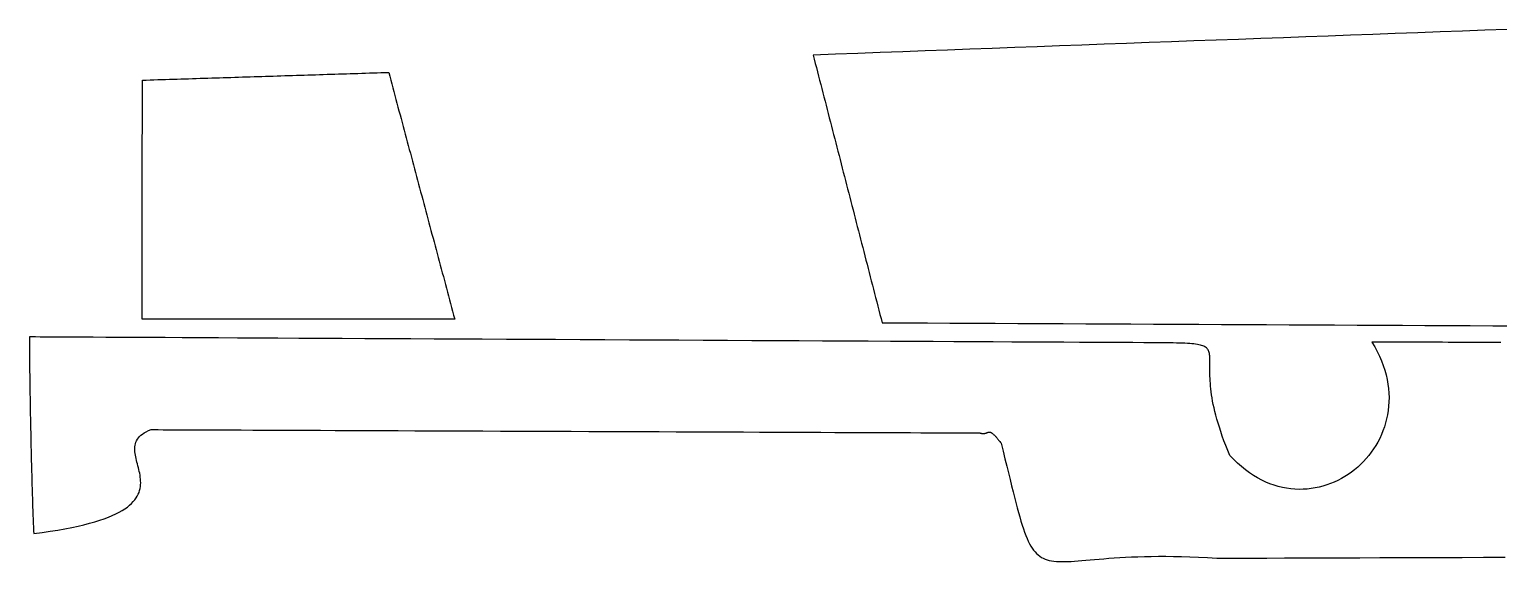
# Model space of a CAD drawing. Header units: millimetres. Extents: x 11 to 140, y -150 to -54.
# Drawn here: x 10.9 to 75.7, y -79.9 to -56.4 of the extents above; entities that cross this region are included whole.
import ezdxf

# ---------------------------------------------------------------- set-up
doc = ezdxf.new("R2010")
doc.units = ezdxf.units.MM

msp = doc.modelspace()

# ---------------------------------------------------------------- linework, layer by layer
for points in [[(76.093574, -56.446166), (75.106276, -56.482742), (74.118978, -56.519318), (73.13168, -56.555894), (72.144382, -56.59247), (71.157084, -56.629046), (70.169786, -56.665622), (69.182488, -56.702198), (68.19519, -56.738774), (67.207892, -56.77535), (66.220594, -56.811926), (65.233296, -56.848502), (64.245998, -56.885078), (63.2587, -56.921654), (62.271402, -56.95823), (61.284104, -56.994806), (60.296806, -57.031382), (59.309508, -57.067958), (58.32221, -57.104534), (57.334912, -57.14111), (56.347614, -57.177686), (55.360316, -57.214262), (54.373018, -57.250838), (53.38572, -57.287414), (52.398422, -57.32399), (51.411124, -57.360566), (50.423826, -57.397142), (49.436528, -57.433718), (48.44923, -57.470294), (47.461932, -57.50687), (46.474634, -57.543446), (45.487336, -57.580022), (45.534834, -57.764426), (45.582332, -57.94883), (45.62983, -58.133234), (45.677328, -58.317638), (45.724826, -58.502042), (45.772324, -58.686446), (45.819822, -58.87085), (45.86732, -59.055254), (45.914818, -59.239658), (45.962316, -59.424062), (46.009814, -59.608466), (46.057312, -59.79287), (46.10481, -59.977274), (46.152308, -60.161678), (46.199806, -60.346082), (46.247304, -60.530486), (46.294802, -60.71489), (46.3423, -60.899294), (46.389798, -61.083698), (46.437296, -61.268102), (46.484794, -61.452506), (46.532292, -61.63691), (46.57979, -61.821314), (46.627288, -62.005718), (46.674786, -62.190122), (46.722284, -62.374526), (46.769782, -62.55893), (46.81728, -62.743334), (46.864778, -62.927738), (46.912276, -63.112142), (46.959774, -63.296546), (47.007272, -63.48095), (47.05477, -63.665354), (47.102268, -63.849758), (47.149766, -64.034162), (47.197264, -64.218566), (47.244762, -64.40297), (47.29226, -64.587374), (47.339758, -64.771778), (47.387256, -64.956182), (47.434754, -65.140586), (47.482252, -65.32499), (47.52975, -65.509394), (47.577248, -65.693798), (47.624746, -65.878202), (47.672244, -66.062606), (47.719742, -66.24701), (47.76724, -66.431414), (47.814738, -66.615818), (47.862236, -66.800222), (47.909734, -66.984626), (47.957232, -67.16903), (48.00473, -67.353434), (48.052228, -67.537838), (48.099726, -67.722242), (48.147224, -67.906646), (48.194722, -68.09105), (48.24222, -68.275454), (48.289718, -68.459858), (48.337216, -68.644262), (48.384714, -68.828666), (48.432212, -69.01307), (48.47971, -69.197474), (48.527208, -69.381878), (49.524666, -69.386704), (50.522124, -69.39153), (51.519582, -69.396356), (52.51704, -69.401182), (53.514498, -69.406008), (54.511956, -69.410834), (55.509414, -69.41566), (56.506872, -69.420486), (57.50433, -69.425312), (58.501788, -69.430138), (59.499246, -69.434964), (60.496704, -69.43979), (61.494162, -69.444616), (62.49162, -69.449442), (63.489078, -69.454268), (64.486536, -69.459094), (65.483994, -69.46392), (66.481452, -69.468746), (67.47891, -69.473572), (68.476368, -69.478398), (69.473826, -69.483224), (70.471284, -69.48805), (71.468742, -69.492876), (72.4662, -69.497702), (73.463658, -69.502528), (74.461116, -69.507354), (75.458574, -69.51218), (76.456032, -69.517006)], [(75.812904, -70.254876), (75.547982, -70.25386), (75.283314, -70.252844), (75.019662, -70.251828), (74.757534, -70.250812), (74.497438, -70.249796), (74.239882, -70.24878), (73.985374, -70.247764), (73.734422, -70.246748), (73.487534, -70.245732), (73.245218, -70.244716), (73.007982, -70.2437), (72.776588, -70.242938), (72.55129, -70.242176), (72.332596, -70.241414), (72.121014, -70.240652), (71.917306, -70.23989), (71.721726, -70.239128), (71.534782, -70.238366), (71.357236, -70.237604), (71.189342, -70.236842), (71.031862, -70.236334), (70.88505, -70.235826), (70.749668, -70.235318), (70.62597, -70.23481), (70.514718, -70.234302), (70.416166, -70.234048), (70.331076, -70.233794), (70.259956, -70.23354), (70.203314, -70.233286), (70.161404, -70.233032), (70.134988, -70.233032), (70.124574, -70.233032), (70.248272, -70.441312), (70.360286, -70.649592), (70.460616, -70.857364), (70.549516, -71.064628), (70.62724, -71.27113), (70.694042, -71.476616), (70.750176, -71.681086), (70.795896, -71.884286), (70.831456, -72.085962), (70.856856, -72.28586), (70.872604, -72.483726), (70.878954, -72.67956), (70.875906, -72.873108), (70.863714, -73.064116), (70.842886, -73.252584), (70.813422, -73.438004), (70.775576, -73.620376), (70.729602, -73.7997), (70.675754, -73.975468), (70.614286, -74.14768), (70.545198, -74.316082), (70.468998, -74.48042), (70.38594, -74.640694), (70.296024, -74.796396), (70.199758, -74.947526), (70.097142, -75.09383), (69.98843, -75.235308), (69.87413, -75.371706), (69.754242, -75.50277), (69.62902, -75.628246), (69.498718, -75.74788), (69.36359, -75.861672), (69.223636, -75.969368), (69.079364, -76.070714), (68.931028, -76.165456), (68.778628, -76.253594), (68.622672, -76.334874), (68.46316, -76.409042), (68.300346, -76.476098), (68.134738, -76.535534), (67.966336, -76.58735), (67.795394, -76.631292), (67.622166, -76.66736), (67.446906, -76.6953), (67.269614, -76.714604), (67.090798, -76.725526), (66.910712, -76.727558), (66.729356, -76.7207), (66.547238, -76.704698), (66.364358, -76.679298), (66.18097, -76.644246), (65.997582, -76.599542), (65.814194, -76.544932), (65.63106, -76.480162), (65.448434, -76.404978), (65.26657, -76.31938), (65.085722, -76.223114), (64.90589, -76.115926), (64.727582, -75.997562), (64.551052, -75.868022), (64.3763, -75.727052), (64.20358, -75.574398), (64.0334, -75.409806), (63.86576, -75.233276), (63.771272, -75.009756), (63.683642, -74.793094), (63.60287, -74.58329), (63.528448, -74.38009), (63.460122, -74.183494), (63.397638, -73.993248), (63.340742, -73.809352), (63.28918, -73.631806), (63.242698, -73.460356), (63.201042, -73.294748), (63.163958, -73.134982), (63.131192, -72.981058), (63.10249, -72.832976), (63.077598, -72.690482), (63.056262, -72.553322), (63.038228, -72.421496), (63.023242, -72.295004), (63.010796, -72.173592), (63.00089, -72.05726), (62.99327, -71.945754), (62.987682, -71.839074), (62.983618, -71.73722), (62.981078, -71.639938), (62.979808, -71.546974), (62.9793, -71.458582), (62.979554, -71.374254), (62.980062, -71.294244), (62.980824, -71.218298), (62.981332, -71.146162), (62.981586, -71.077836), (62.981078, -71.01332), (62.979554, -70.95236), (62.977014, -70.894956), (62.97295, -70.840854), (62.967108, -70.790054), (62.959234, -70.742556), (62.949328, -70.698106), (62.936882, -70.656704), (62.921642, -70.618096), (62.903354, -70.582282), (62.881764, -70.549008), (62.856618, -70.518274), (62.827662, -70.49008), (62.794642, -70.464172), (62.757304, -70.44055), (62.715394, -70.41896), (62.668658, -70.399402), (62.616842, -70.381622), (62.559692, -70.36562), (62.496954, -70.351396), (62.428374, -70.338696), (62.353444, -70.327266), (62.272164, -70.31736), (62.18428, -70.308724), (62.089538, -70.301104), (61.98743, -70.2945), (61.877956, -70.288912), (61.760608, -70.284086), (61.635386, -70.279768), (61.502036, -70.276212), (61.36005, -70.273164), (61.209428, -70.27037), (61.049662, -70.26783), (60.880498, -70.265544), (60.496704, -70.263512), (60.063888, -70.261226), (59.583828, -70.258686), (59.058302, -70.255892), (58.489088, -70.252844), (57.877964, -70.249796), (57.226708, -70.246494), (56.537098, -70.242938), (55.810658, -70.239128), (55.04942, -70.235318), (54.255162, -70.231254), (53.429408, -70.226936), (52.57419, -70.222618), (51.691032, -70.218046), (50.781712, -70.213474), (49.848262, -70.208648), (48.892206, -70.203822), (47.915322, -70.198742), (46.919388, -70.193662), (45.906182, -70.188328), (44.877482, -70.182994), (43.835066, -70.17766), (42.780458, -70.172326), (41.71569, -70.166738), (40.64254, -70.16115), (39.562532, -70.155562), (38.477698, -70.149974), (37.389562, -70.144386), (36.299902, -70.138798), (35.210496, -70.13321), (34.123376, -70.127622), (33.040066, -70.122034), (31.962344, -70.116446), (30.891988, -70.110858), (29.830776, -70.10527), (28.780232, -70.099936), (27.742388, -70.094602), (26.719022, -70.089268), (25.711658, -70.084188), (24.722328, -70.079108), (23.752556, -70.074028), (22.804374, -70.069202), (21.879306, -70.064376), (20.97913, -70.059804), (20.105624, -70.055232), (19.26082, -70.050914), (18.446242, -70.046596), (17.663668, -70.042532), (16.914622, -70.038722), (16.201136, -70.035166), (15.524988, -70.03161), (14.887956, -70.028308), (14.291564, -70.02526), (13.737844, -70.022466), (13.22832, -70.019926), (12.765024, -70.01764), (12.34948, -70.015608), (11.983466, -70.01383), (11.66876, -70.012306), (11.40714, -70.011036), (11.200384, -70.01002), (11.05027, -70.009258), (10.958576, -70.00875), (10.92708, -70.008496), (10.92708, -70.09384), (10.927334, -70.183502), (10.927588, -70.277228), (10.928096, -70.375018), (10.928604, -70.476618), (10.929366, -70.582028), (10.930128, -70.691248), (10.931144, -70.80377), (10.93216, -70.919848), (10.93343, -71.038974), (10.9347, -71.161402), (10.93597, -71.286624), (10.937494, -71.414894), (10.939018, -71.545704), (10.940796, -71.679308), (10.942574, -71.815198), (10.944352, -71.953374), (10.946384, -72.093836), (10.948416, -72.23633), (10.950702, -72.380856), (10.952988, -72.52716), (10.955274, -72.675242), (10.957814, -72.824848), (10.960354, -72.975724), (10.962894, -73.12787), (10.965688, -73.281286), (10.968482, -73.435718), (10.97153, -73.590912), (10.974578, -73.746868), (10.977626, -73.903586), (10.980674, -74.060812), (10.983976, -74.218292), (10.987278, -74.376026), (10.99058, -74.534014), (10.994136, -74.692002), (10.997692, -74.849736), (11.001248, -75.007216), (11.004804, -75.164188), (11.008614, -75.320652), (11.012424, -75.476608), (11.016234, -75.631802), (11.020044, -75.78598), (11.024108, -75.939142), (11.028172, -76.091034), (11.032236, -76.241656), (11.0363, -76.390754), (11.040618, -76.538328), (11.044936, -76.684124), (11.049254, -76.828142), (11.053572, -76.970128), (11.05789, -77.110082), (11.062208, -77.24775), (11.06678, -77.383132), (11.071352, -77.515974), (11.075924, -77.646276), (11.080496, -77.773784), (11.085068, -77.898244), (11.08964, -78.01991), (11.094466, -78.138274), (11.099292, -78.253336), (11.104118, -78.365096), (11.108944, -78.4733), (11.11377, -78.577948), (11.118596, -78.678786), (11.491214, -78.62951), (11.844274, -78.577948), (12.178284, -78.5241), (12.494006, -78.46822), (12.791694, -78.410308), (13.071856, -78.350364), (13.335, -78.288642), (13.581634, -78.225142), (13.812266, -78.159864), (14.027404, -78.093062), (14.227556, -78.024736), (14.412976, -77.954886), (14.584426, -77.883512), (14.742414, -77.810868), (14.887194, -77.736954), (15.019528, -77.66177), (15.139924, -77.58557), (15.248636, -77.508354), (15.346172, -77.430122), (15.433294, -77.350874), (15.510256, -77.270864), (15.577566, -77.190092), (15.635732, -77.108558), (15.685516, -77.026516), (15.727172, -76.943966), (15.761208, -76.860908), (15.788132, -76.777342), (15.808452, -76.693522), (15.822422, -76.609448), (15.830804, -76.525374), (15.834106, -76.441046), (15.832836, -76.356718), (15.827248, -76.27239), (15.818104, -76.188316), (15.805658, -76.104496), (15.790672, -76.02093), (15.7734, -75.937618), (15.754604, -75.854814), (15.734538, -75.772518), (15.71371, -75.69073), (15.692628, -75.609704), (15.672054, -75.52944), (15.652242, -75.449938), (15.6337, -75.371198), (15.616936, -75.293474), (15.602458, -75.216766), (15.59052, -75.141074), (15.581884, -75.066652), (15.577058, -74.9935), (15.57655, -74.921618), (15.580614, -74.851006), (15.590012, -74.781918), (15.605252, -74.714354), (15.626588, -74.648568), (15.654528, -74.584306), (15.689834, -74.521822), (15.73276, -74.461116), (15.783814, -74.402442), (15.843758, -74.3458), (15.912846, -74.29119), (15.991586, -74.238612), (16.080486, -74.18832), (16.180054, -74.140314), (16.290798, -74.094594), (16.428466, -74.095102), (16.605504, -74.095864), (16.820388, -74.096626), (17.072102, -74.097642), (17.359122, -74.098912), (17.680432, -74.100182), (18.034762, -74.101706), (18.420842, -74.10323), (18.837656, -74.105008), (19.28368, -74.106786), (19.757898, -74.108564), (20.25904, -74.110596), (20.785836, -74.112628), (21.337016, -74.114914), (21.91131, -74.1172), (22.507702, -74.119486), (23.124668, -74.122026), (23.761192, -74.124566), (24.416004, -74.127106), (25.087834, -74.129646), (25.775412, -74.13244), (26.477722, -74.135234), (27.19324, -74.138028), (27.92095, -74.140822), (28.659582, -74.14387), (29.407866, -74.146918), (30.164532, -74.149966), (30.92831, -74.153014), (31.698184, -74.156062), (32.47263, -74.15911), (33.250632, -74.162158), (34.03092, -74.165206), (34.812224, -74.168254), (35.593274, -74.171302), (36.373054, -74.17435), (37.15004, -74.177398), (37.923216, -74.180446), (38.691312, -74.183494), (39.453058, -74.186542), (40.207184, -74.18959), (40.95242, -74.192638), (41.68775, -74.195432), (42.41165, -74.198226), (43.123104, -74.20102), (43.820842, -74.203814), (44.503594, -74.206608), (45.170344, -74.209148), (45.819568, -74.211688), (46.449996, -74.214228), (47.060612, -74.216768), (47.650146, -74.219054), (48.217328, -74.22134), (48.760888, -74.223372), (49.27981, -74.225404), (49.77257, -74.227436), (50.238152, -74.229214), (50.675286, -74.230992), (51.082702, -74.232516), (51.45913, -74.23404), (51.8033, -74.23531), (52.113942, -74.23658), (52.39004, -74.237596), (52.630324, -74.238612), (52.833524, -74.239374), (52.85359, -74.245978), (52.872894, -74.251566), (52.891436, -74.256392), (52.909216, -74.260202), (52.926234, -74.26325), (52.942744, -74.265536), (52.958492, -74.26706), (52.973732, -74.267822), (52.988464, -74.268076), (53.002434, -74.267568), (53.015896, -74.266552), (53.029104, -74.265028), (53.041804, -74.262996), (53.053996, -74.26071), (53.065934, -74.25817), (53.077364, -74.255122), (53.08854, -74.25182), (53.099462, -74.248518), (53.11013, -74.244962), (53.120544, -74.241152), (53.130704, -74.237342), (53.14061, -74.233532), (53.150262, -74.229722), (53.159914, -74.226166), (53.169566, -74.22261), (53.178964, -74.219308), (53.188362, -74.21626), (53.19776, -74.213466), (53.207158, -74.210926), (53.216556, -74.20864), (53.226208, -74.206862), (53.23586, -74.205592), (53.245512, -74.20483), (53.255418, -74.204576), (53.265578, -74.205084), (53.275992, -74.2061), (53.28666, -74.207878), (53.297582, -74.210418), (53.308758, -74.21372), (53.320188, -74.217784), (53.332126, -74.222864), (53.344318, -74.22896), (53.357018, -74.236072), (53.370226, -74.2442), (53.383942, -74.253344), (53.398166, -74.263758), (53.412898, -74.275188), (53.428138, -74.287888), (53.443886, -74.301858), (53.460396, -74.317098), (53.477414, -74.333862), (53.495194, -74.35215), (53.513736, -74.371708), (53.53304, -74.39279), (53.553106, -74.41565), (53.573934, -74.440034), (53.595524, -74.466196), (53.617876, -74.493882), (53.641244, -74.523346), (53.665374, -74.554588), (53.69052, -74.587862), (53.716682, -74.622914), (53.74386, -74.659998), (53.772054, -74.699114), (53.85943, -75.048618), (53.942234, -75.382628), (54.020974, -75.701398), (54.095904, -76.005436), (54.167278, -76.294996), (54.235604, -76.570332), (54.300882, -76.831952), (54.36362, -77.08011), (54.424072, -77.31506), (54.482746, -77.53731), (54.539642, -77.74686), (54.595268, -77.944472), (54.649878, -78.130146), (54.703726, -78.30439), (54.757066, -78.467458), (54.810406, -78.619858), (54.864, -78.761844), (54.918102, -78.89367), (54.972966, -79.01559), (55.028846, -79.128112), (55.08625, -79.23149), (55.145432, -79.325978), (55.206646, -79.412084), (55.270146, -79.490062), (55.33644, -79.560166), (55.405528, -79.622904), (55.477918, -79.67853), (55.553864, -79.727298), (55.633874, -79.769462), (55.717948, -79.80553), (55.806594, -79.835756), (55.900066, -79.860648), (55.998618, -79.88046), (56.102758, -79.895446), (56.21274, -79.90586), (56.328564, -79.91221), (56.450738, -79.91475), (56.57977, -79.913734), (56.71566, -79.90967), (56.858916, -79.902812), (57.009792, -79.893414), (57.168542, -79.881984), (57.33542, -79.868776), (57.510934, -79.854044), (57.695338, -79.838042), (57.888886, -79.821278), (58.091832, -79.80426), (58.30443, -79.786988), (58.527188, -79.76997), (58.76036, -79.75346), (59.0042, -79.737712), (59.258962, -79.723234), (59.525154, -79.71028), (59.80303, -79.699358), (60.09259, -79.690468), (60.394596, -79.684118), (60.709048, -79.680562), (61.036454, -79.680308), (61.376814, -79.68361), (61.730636, -79.690722), (62.098428, -79.702152), (62.48019, -79.718154), (62.87643, -79.738982), (63.287148, -79.76489), (63.999618, -79.76235), (64.735964, -79.75981), (65.49517, -79.757016), (66.275966, -79.754222), (67.07759, -79.751428), (67.898772, -79.74838), (68.738496, -79.745332), (69.595746, -79.742284), (70.469506, -79.739236), (71.358506, -79.735934), (72.26173, -79.732632), (73.178162, -79.72933), (74.106786, -79.726028), (75.046586, -79.722726), (75.996546, -79.719424)]]:
    msp.add_lwpolyline(points)
msp.add_lwpolyline([(26.77033, -58.342276), (26.815796, -58.512202), (26.861262, -58.682128), (26.906728, -58.852054), (26.952194, -59.02198), (26.99766, -59.191906), (27.043126, -59.361832), (27.088592, -59.531758), (27.134058, -59.701684), (27.179524, -59.87161), (27.22499, -60.041536), (27.270456, -60.211462), (27.315922, -60.381388), (27.361388, -60.551314), (27.406854, -60.72124), (27.45232, -60.891166), (27.497786, -61.061092), (27.543252, -61.231018), (27.588718, -61.400944), (27.634184, -61.57087), (27.67965, -61.740796), (27.725116, -61.910722), (27.770582, -62.080648), (27.816048, -62.250574), (27.861514, -62.4205), (27.90698, -62.590426), (27.952446, -62.760352), (27.997912, -62.930278), (28.043378, -63.100204), (28.088844, -63.27013), (28.13431, -63.440056), (28.179776, -63.609982), (28.225242, -63.779908), (28.270708, -63.949834), (28.316174, -64.11976), (28.36164, -64.289686), (28.407106, -64.459612), (28.452572, -64.629538), (28.498038, -64.799464), (28.543504, -64.96939), (28.58897, -65.139316), (28.634436, -65.309242), (28.679902, -65.479168), (28.725368, -65.649094), (28.770834, -65.81902), (28.8163, -65.988946), (28.861766, -66.158872), (28.907232, -66.328798), (28.952698, -66.498724), (28.998164, -66.66865), (29.04363, -66.838576), (29.089096, -67.008502), (29.134562, -67.178428), (29.180028, -67.348354), (29.225494, -67.51828), (29.27096, -67.688206), (29.316426, -67.858132), (29.361892, -68.028058), (29.407358, -68.197984), (29.452824, -68.36791), (29.49829, -68.537836), (29.543756, -68.707762), (29.589222, -68.877688), (29.634688, -69.047614), (29.680154, -69.21754), (29.464762, -69.21754), (29.24937, -69.21754), (29.033978, -69.21754), (28.818586, -69.21754), (28.603194, -69.21754), (28.387802, -69.21754), (28.17241, -69.21754), (27.957018, -69.21754), (27.741626, -69.21754), (27.526234, -69.21754), (27.310842, -69.21754), (27.09545, -69.21754), (26.880058, -69.21754), (26.664666, -69.21754), (26.449274, -69.21754), (26.233882, -69.21754), (26.01849, -69.21754), (25.803098, -69.21754), (25.587706, -69.21754), (25.372314, -69.21754), (25.156922, -69.21754), (24.94153, -69.21754), (24.726138, -69.21754), (24.510746, -69.21754), (24.295354, -69.21754), (24.079962, -69.21754), (23.86457, -69.21754), (23.649178, -69.21754), (23.433786, -69.21754), (23.218394, -69.21754), (23.003002, -69.21754), (22.78761, -69.21754), (22.572218, -69.21754), (22.356826, -69.21754), (22.141434, -69.21754), (21.926042, -69.21754), (21.71065, -69.21754), (21.495258, -69.21754), (21.279866, -69.21754), (21.064474, -69.21754), (20.849082, -69.21754), (20.63369, -69.21754), (20.418298, -69.21754), (20.202906, -69.21754), (19.987514, -69.21754), (19.772122, -69.21754), (19.55673, -69.21754), (19.341338, -69.21754), (19.125946, -69.21754), (18.910554, -69.21754), (18.695162, -69.21754), (18.47977, -69.21754), (18.264378, -69.21754), (18.048986, -69.21754), (17.833594, -69.21754), (17.618202, -69.21754), (17.40281, -69.21754), (17.187418, -69.21754), (16.972026, -69.21754), (16.756634, -69.21754), (16.541242, -69.21754), (16.32585, -69.21754), (16.110458, -69.21754), (15.895066, -69.21754), (15.89532, -69.052948), (15.895574, -68.888356), (15.895828, -68.723764), (15.896082, -68.559172), (15.896336, -68.39458), (15.89659, -68.229988), (15.896844, -68.065396), (15.897098, -67.900804), (15.897352, -67.736212), (15.897606, -67.57162), (15.89786, -67.407028), (15.898114, -67.242436), (15.898368, -67.077844), (15.898622, -66.913252), (15.898876, -66.74866), (15.89913, -66.584068), (15.899384, -66.419476), (15.899638, -66.254884), (15.899892, -66.090292), (15.900146, -65.9257), (15.9004, -65.761108), (15.900654, -65.596516), (15.900908, -65.431924), (15.901162, -65.267332), (15.901416, -65.10274), (15.90167, -64.938148), (15.901924, -64.773556), (15.902178, -64.608964), (15.902432, -64.444372), (15.902686, -64.27978), (15.90294, -64.115188), (15.903194, -63.950596), (15.903448, -63.786004), (15.903702, -63.621412), (15.903956, -63.45682), (15.90421, -63.292228), (15.904464, -63.127636), (15.904718, -62.963044), (15.904972, -62.798452), (15.905226, -62.63386), (15.90548, -62.469268), (15.905734, -62.304676), (15.905988, -62.140084), (15.906242, -61.975492), (15.906496, -61.8109), (15.90675, -61.646308), (15.907004, -61.481716), (15.907258, -61.317124), (15.907512, -61.152532), (15.907766, -60.98794), (15.90802, -60.823348), (15.908274, -60.658756), (15.908528, -60.494164), (15.908782, -60.329572), (15.909036, -60.16498), (15.90929, -60.000388), (15.909544, -59.835796), (15.909798, -59.671204), (15.910052, -59.506612), (15.910306, -59.34202), (15.91056, -59.177428), (15.910814, -59.012836), (15.911068, -58.848244), (15.911322, -58.683652), (16.080994, -58.678318), (16.250666, -58.672984), (16.420338, -58.66765), (16.59001, -58.662316), (16.759682, -58.656982), (16.929354, -58.651648), (17.099026, -58.646314), (17.268698, -58.64098), (17.43837, -58.635646), (17.608042, -58.630312), (17.777714, -58.624978), (17.947386, -58.619644), (18.117058, -58.61431), (18.28673, -58.608976), (18.456402, -58.603642), (18.626074, -58.598308), (18.795746, -58.592974), (18.965418, -58.58764), (19.13509, -58.582306), (19.304762, -58.576972), (19.474434, -58.571638), (19.644106, -58.566304), (19.813778, -58.56097), (19.98345, -58.555636), (20.153122, -58.550302), (20.322794, -58.544968), (20.492466, -58.539634), (20.662138, -58.5343), (20.83181, -58.528966), (21.001482, -58.523632), (21.171154, -58.518298), (21.340826, -58.512964), (21.510498, -58.50763), (21.68017, -58.502296), (21.849842, -58.496962), (22.019514, -58.491628), (22.189186, -58.486294), (22.358858, -58.48096), (22.52853, -58.475626), (22.698202, -58.470292), (22.867874, -58.464958), (23.037546, -58.459624), (23.207218, -58.45429), (23.37689, -58.448956), (23.546562, -58.443622), (23.716234, -58.438288), (23.885906, -58.432954), (24.055578, -58.42762), (24.22525, -58.422286), (24.394922, -58.416952), (24.564594, -58.411618), (24.734266, -58.406284), (24.903938, -58.40095), (25.07361, -58.395616), (25.243282, -58.390282), (25.412954, -58.384948), (25.582626, -58.379614), (25.752298, -58.37428), (25.92197, -58.368946), (26.091642, -58.363612), (26.261314, -58.358278), (26.430986, -58.352944), (26.600658, -58.34761)], close=True)

doc.saveas('drawing.dxf')
